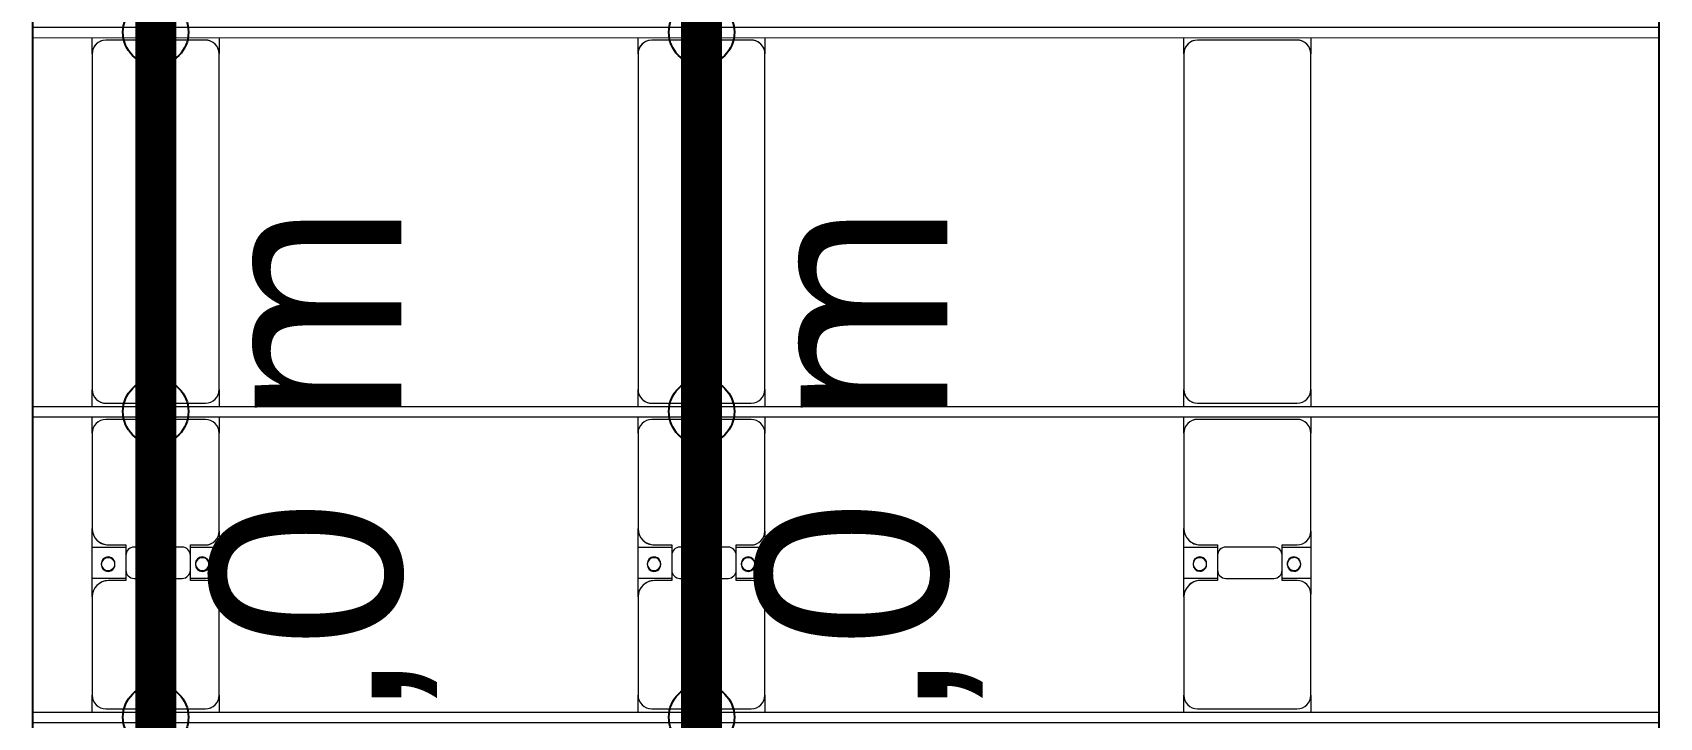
# Model space of a CAD drawing. Header units: millimetres. Extents: x -496478 to -186190, y -204059 to -87354.
# Drawn here: x -439193 to -433232, y -100934 to -98424 of the extents above; entities that cross this region are included whole.
import ezdxf

# ---------------------------------------------------------------- set-up
doc = ezdxf.new("R2010")
doc.units = ezdxf.units.MM
for name, color, linetype, lineweight in [('A-DETL-MBND', 5, 'Continuous', 9), ('A-GENM', 13, 'Continuous', 9), ('S-BEAM', 12, 'Continuous', 9)]:
    doc.layers.add(name, color=color, linetype=linetype, lineweight=lineweight)
doc.layers.add('GC-GHI CHU', color=2, linetype='Continuous')
doc.layers.add('GC-HOP 40x60 GIA CUONG', color=1, linetype='Continuous')
doc.styles.add('GC_VN', font='arial.ttf')

# ---------------------------------------------------------------- blocks, each defined once
blk = doc.blocks.new('Dai phao do pin - DẢI PHAO ĐỠ PIN-23841-BỐ TRÍ KHUNG KẾT CẤU BÈ PIN 01')
at = {"layer": 'A-DETL-MBND', "color": 8}
for p, q in [((65968, 241.6), (66029.7, 241.6)), ((66389.7, 241.6), (66029.7, 241.6)), ((66389.7, 241.6), (66572.2, 241.6)), ((66457.8, 241.6), (66640.3, 241.6)), ((66457.8, 118.2), (66457.8, 241.6)), ((66572.2, 241.6), (66572.2, 118.2)), ((66990.3, 241.6), (66640.3, 241.6)), ((66990.3, 241.6), (67048, 241.6)), ((67088, 241.6), (67149.7, 241.6)), ((68380.3, 241.6), (67149.7, 241.6)), ((68380.3, 241.6), (68438, 241.6)), ((65979.7, 191.6), (65979.7, -173.4)), ((66449.7, 118.2), (66449.7, 181.6)), ((66580.3, 181.6), (66580.3, 118.2)), ((67040.3, -173.4), (67040.3, 191.6)), ((67099.7, 191.6), (67099.7, -173.4)), ((68430.3, -173.4), (68430.3, 191.6)), ((66542.2, 118.2), (66449.7, 118.2)), ((66457.8, 88.2), (66457.8, -88.2)), ((66580.3, 118.2), (66487.8, 118.2)), ((66572.2, -88.2), (66572.2, 88.2)), ((66449.7, -173.4), (66449.7, -118.2)), ((66449.7, -118.2), (66542.2, -118.2)), ((66457.8, -223.4), (66457.8, -118.2)), ((66487.8, -118.2), (66580.3, -118.2)), ((66572.2, -118.2), (66572.2, -223.4)), ((66580.3, -118.2), (66580.3, -173.4)), ((66029.7, -223.4), (65968, -223.4)), ((66029.7, -223.4), (66399.7, -223.4)), ((66572.2, -223.4), (66399.7, -223.4)), ((66630.3, -223.4), (66457.8, -223.4)), ((66630.3, -223.4), (66990.3, -223.4)), ((67048, -223.4), (66990.3, -223.4)), ((67149.7, -223.4), (67088, -223.4)), ((67149.7, -223.4), (68380.3, -223.4)), ((68438, -223.4), (68380.3, -223.4))]:
    blk.add_line(p, q, dxfattribs=at)
for centre, radius, start, end in [((66029.7, 191.6), 50, 90, 180), ((66389.7, 181.6), 60, 0, 90), ((66640.3, 181.6), 60, 90, 180), ((66990.3, 191.6), 50, 0, 90), ((67149.7, 191.6), 50, 90, 180), ((67149.7, 191.6), 50, 105, 180), ((68380.3, 191.6), 50, 0, 90), ((68380.3, 191.6), 50, 15, 90), ((66029.7, 191.6), 50, 135, 180), ((66389.7, 181.6), 60, 0, 45), ((66508.6, 183.2), 25, 0, 180), ((66508.6, 183.2), 25, 180, 0), ((66511.4, 183.2), 25, 0, 180), ((66511.4, 183.2), 25, 180, 0), ((66511.4, 183.2), 25, 180, 195), ((66640.3, 181.6), 60, 135, 180), ((66990.3, 191.6), 50, 0, 45), ((66487.8, 88.2), 30, 90, 180), ((66542.2, 88.2), 30, 360, 90), ((66487.8, -88.2), 30, 180, 270), ((66542.2, -88.2), 30, 270, 360), ((66029.7, -173.4), 50, 180, 270), ((66029.7, -173.4), 50, 180, 225), ((66399.7, -173.4), 50, 270, 0), ((66399.7, -173.4), 50, 315, 0), ((66508.6, -161.8), 25, 0, 180), ((66508.6, -161.8), 25, 180, 0), ((66511.4, -161.8), 25, 0, 180), ((66511.4, -161.8), 25, 120, 180), ((66511.4, -161.8), 25, 180, 360), ((66511.4, -161.8), 25, 75, 105), ((66508.6, -161.8), 25, 75, 90), ((66508.6, -161.8), 25, 30, 45), ((66508.6, -161.8), 25, 0, 15), ((66630.3, -173.4), 50, 180, 270), ((66630.3, -173.4), 50, 180, 225), ((66990.3, -173.4), 50, 270, 0), ((66990.3, -173.4), 50, 315, 360), ((67149.7, -173.4), 50, 180, 270), ((67149.7, -173.4), 50, 180, 270), ((68380.3, -173.4), 50, 270, 0), ((68380.3, -173.4), 50, 285, 0)]:
    blk.add_arc(centre, radius, start, end, dxfattribs=at)
blk = doc.blocks.new('Dai phao do pin - DẢI PHAO ĐỠ PIN-V2-BỐ TRÍ KHUNG KẾT CẤU BÈ PIN 01')
at = {"layer": 'A-DETL-MBND', "color": 8}
for p, q in [((65968, 241.6), (66029.7, 241.6)), ((66389.7, 241.6), (66029.7, 241.6)), ((66389.7, 241.6), (66572.2, 241.6)), ((66457.8, 241.6), (66640.3, 241.6)), ((66457.8, 118.2), (66457.8, 241.6)), ((66572.2, 241.6), (66572.2, 118.2)), ((66990.3, 241.6), (66640.3, 241.6)), ((66990.3, 241.6), (67048, 241.6)), ((67088, 241.6), (67149.7, 241.6)), ((68380.3, 241.6), (67149.7, 241.6)), ((68380.3, 241.6), (68438, 241.6)), ((65979.7, 191.6), (65979.7, -173.4)), ((66449.7, 118.2), (66449.7, 181.6)), ((66580.3, 181.6), (66580.3, 118.2)), ((67040.3, -173.4), (67040.3, 191.6)), ((67099.7, 191.6), (67099.7, -173.4)), ((68430.3, -173.4), (68430.3, 191.6)), ((66542.2, 118.2), (66449.7, 118.2)), ((66457.8, 88.2), (66457.8, -88.2)), ((66580.3, 118.2), (66487.8, 118.2)), ((66572.2, -88.2), (66572.2, 88.2)), ((66449.7, -173.4), (66449.7, -118.2)), ((66449.7, -118.2), (66542.2, -118.2)), ((66457.8, -223.4), (66457.8, -118.2)), ((66487.8, -118.2), (66580.3, -118.2)), ((66572.2, -118.2), (66572.2, -223.4)), ((66580.3, -118.2), (66580.3, -173.4)), ((66029.7, -223.4), (65968, -223.4)), ((66029.7, -223.4), (66399.7, -223.4)), ((66572.2, -223.4), (66399.7, -223.4)), ((66630.3, -223.4), (66457.8, -223.4)), ((66630.3, -223.4), (66990.3, -223.4)), ((67048, -223.4), (66990.3, -223.4)), ((67149.7, -223.4), (67088, -223.4)), ((67149.7, -223.4), (68380.3, -223.4)), ((68438, -223.4), (68380.3, -223.4))]:
    blk.add_line(p, q, dxfattribs=at)
for centre, radius, start, end in [((66029.7, 191.6), 50, 90, 180), ((66389.7, 181.6), 60, 0, 90), ((66640.3, 181.6), 60, 90, 180), ((66990.3, 191.6), 50, 0, 90), ((67149.7, 191.6), 50, 90, 180), ((67149.7, 191.6), 50, 105, 180), ((68380.3, 191.6), 50, 0, 90), ((68380.3, 191.6), 50, 15, 90), ((66029.7, 191.6), 50, 135, 180), ((66389.7, 181.6), 60, 0, 45), ((66508.6, 183.2), 25, 0, 180), ((66508.6, 183.2), 25, 180, 0), ((66511.4, 183.2), 25, 0, 180), ((66511.4, 183.2), 25, 180, 0), ((66511.4, 183.2), 25, 180, 195), ((66640.3, 181.6), 60, 135, 180), ((66990.3, 191.6), 50, 0, 45), ((66487.8, 88.2), 30, 90, 180), ((66542.2, 88.2), 30, 360, 90), ((66487.8, -88.2), 30, 180, 270), ((66542.2, -88.2), 30, 270, 360), ((66029.7, -173.4), 50, 180, 270), ((66029.7, -173.4), 50, 180, 225), ((66399.7, -173.4), 50, 270, 0), ((66399.7, -173.4), 50, 315, 0), ((66508.6, -161.8), 25, 0, 180), ((66508.6, -161.8), 25, 180, 0), ((66511.4, -161.8), 25, 0, 180), ((66511.4, -161.8), 25, 120, 180), ((66511.4, -161.8), 25, 180, 360), ((66511.4, -161.8), 25, 75, 105), ((66508.6, -161.8), 25, 75, 90), ((66508.6, -161.8), 25, 30, 45), ((66508.6, -161.8), 25, 0, 15), ((66630.3, -173.4), 50, 180, 270), ((66630.3, -173.4), 50, 180, 225), ((66990.3, -173.4), 50, 270, 0), ((66990.3, -173.4), 50, 315, 360), ((67149.7, -173.4), 50, 180, 270), ((67149.7, -173.4), 50, 180, 270), ((68380.3, -173.4), 50, 270, 0), ((68380.3, -173.4), 50, 285, 0)]:
    blk.add_arc(centre, radius, start, end, dxfattribs=at)
blk = doc.blocks.new('Dai phao do pin - DẢI PHAO ĐỠ PIN-V3-BỐ TRÍ KHUNG KẾT CẤU BÈ PIN 01')
at = {"layer": 'A-DETL-MBND', "color": 8}
for p, q in [((65968, 241.6), (66029.7, 241.6)), ((66389.7, 241.6), (66029.7, 241.6)), ((66389.7, 241.6), (66572.2, 241.6)), ((66457.8, 241.6), (66640.3, 241.6)), ((66457.8, 118.2), (66457.8, 241.6)), ((66572.2, 241.6), (66572.2, 118.2)), ((66990.3, 241.6), (66640.3, 241.6)), ((66990.3, 241.6), (67048, 241.6)), ((67088, 241.6), (67149.7, 241.6)), ((68380.3, 241.6), (67149.7, 241.6)), ((68380.3, 241.6), (68438, 241.6)), ((65979.7, 191.6), (65979.7, -173.4)), ((66449.7, 118.2), (66449.7, 181.6)), ((66580.3, 181.6), (66580.3, 118.2)), ((67040.3, -173.4), (67040.3, 191.6)), ((67099.7, 191.6), (67099.7, -173.4)), ((68430.3, -173.4), (68430.3, 191.6)), ((66542.2, 118.2), (66449.7, 118.2)), ((66457.8, 88.2), (66457.8, -88.2)), ((66580.3, 118.2), (66487.8, 118.2)), ((66572.2, -88.2), (66572.2, 88.2)), ((66449.7, -173.4), (66449.7, -118.2)), ((66449.7, -118.2), (66542.2, -118.2)), ((66457.8, -223.4), (66457.8, -118.2)), ((66487.8, -118.2), (66580.3, -118.2)), ((66572.2, -118.2), (66572.2, -223.4)), ((66580.3, -118.2), (66580.3, -173.4)), ((66029.7, -223.4), (65968, -223.4)), ((66029.7, -223.4), (66399.7, -223.4)), ((66572.2, -223.4), (66399.7, -223.4)), ((66630.3, -223.4), (66457.8, -223.4)), ((66630.3, -223.4), (66990.3, -223.4)), ((67048, -223.4), (66990.3, -223.4)), ((67149.7, -223.4), (67088, -223.4)), ((67149.7, -223.4), (68380.3, -223.4)), ((68438, -223.4), (68380.3, -223.4))]:
    blk.add_line(p, q, dxfattribs=at)
for centre, radius, start, end in [((66029.7, 191.6), 50, 90, 180), ((66389.7, 181.6), 60, 0, 90), ((66640.3, 181.6), 60, 90, 180), ((66990.3, 191.6), 50, 0, 90), ((67149.7, 191.6), 50, 90, 180), ((67149.7, 191.6), 50, 105, 180), ((68380.3, 191.6), 50, 0, 90), ((68380.3, 191.6), 50, 15, 90), ((66029.7, 191.6), 50, 135, 180), ((66389.7, 181.6), 60, 0, 45), ((66508.6, 183.2), 25, 0, 180), ((66508.6, 183.2), 25, 180, 0), ((66511.4, 183.2), 25, 0, 180), ((66511.4, 183.2), 25, 180, 0), ((66511.4, 183.2), 25, 180, 195), ((66640.3, 181.6), 60, 135, 180), ((66990.3, 191.6), 50, 0, 45), ((66487.8, 88.2), 30, 90, 180), ((66542.2, 88.2), 30, 360, 90), ((66487.8, -88.2), 30, 180, 270), ((66542.2, -88.2), 30, 270, 360), ((66029.7, -173.4), 50, 180, 270), ((66029.7, -173.4), 50, 180, 225), ((66399.7, -173.4), 50, 270, 0), ((66399.7, -173.4), 50, 315, 0), ((66508.6, -161.8), 25, 0, 180), ((66508.6, -161.8), 25, 180, 0), ((66511.4, -161.8), 25, 0, 180), ((66511.4, -161.8), 25, 120, 180), ((66511.4, -161.8), 25, 180, 360), ((66511.4, -161.8), 25, 75, 105), ((66508.6, -161.8), 25, 75, 90), ((66508.6, -161.8), 25, 30, 45), ((66508.6, -161.8), 25, 0, 15), ((66630.3, -173.4), 50, 180, 270), ((66630.3, -173.4), 50, 180, 225), ((66990.3, -173.4), 50, 270, 0), ((66990.3, -173.4), 50, 315, 360), ((67149.7, -173.4), 50, 180, 270), ((67149.7, -173.4), 50, 180, 270), ((68380.3, -173.4), 50, 270, 0), ((68380.3, -173.4), 50, 285, 0)]:
    blk.add_arc(centre, radius, start, end, dxfattribs=at)
blk = doc.blocks.new('Dầm C52 - Dầm C52-19519-BỐ TRÍ KHUNG KẾT CẤU BÈ PIN 01')
at = {"layer": 'S-BEAM', "color": 1}
for p, q in [((68500, 20), (74460, 20)), ((74460, -20), (68500, -20))]:
    blk.add_line(p, q, dxfattribs=at)
blk = doc.blocks.new('Dầm C52 - Hộp 40x60-25667-BỐ TRÍ KHUNG KẾT CẤU BÈ PIN 01')
at = {"layer": 'S-BEAM', "color": 3, "lineweight": 25}
blk.add_line((45235.9, -20), (-45235.9, -20), dxfattribs=at)
blk = doc.blocks.new('Dầm C52 - Hộp 40x60-24147-BỐ TRÍ KHUNG KẾT CẤU BÈ PIN 01')
at = {"layer": 'S-BEAM', "color": 3, "lineweight": 25}
blk.add_line((-37857.1, 20), (37857.1, 20), dxfattribs=at)
blk = doc.blocks.new('HOBANMONG_BEPIN 1_rvt-1-BỐ TRÍ KHUNG KẾT CẤU BÈ PIN 01')
at = {"layer": 'A-GENM', "lineweight": 9, "rotation": 90.00075860989342}
for name, p in [('Dai phao do pin - DẢI PHAO ĐỠ PIN-23841-BỐ TRÍ KHUNG KẾT CẤU BÈ PIN 01', (-438731.7, -166881.7)), ('Dai phao do pin - DẢI PHAO ĐỠ PIN-V2-BỐ TRÍ KHUNG KẾT CẤU BÈ PIN 01', (-436731.7, -166881.7)), ('Dai phao do pin - DẢI PHAO ĐỠ PIN-V3-BỐ TRÍ KHUNG KẾT CẤU BÈ PIN 01', (-434731.7, -166881.6))]:
    blk.add_blockref(name, p, dxfattribs=at)
at = {"layer": 'S-BEAM', "lineweight": 9}
for name, p, rotation in [('Dầm C52 - Hộp 40x60-25667-BỐ TRÍ KHUNG KẾT CẤU BÈ PIN 01', (-439212.1, -140519.8), 90.00075860989166), ('Dầm C52 - Hộp 40x60-24147-BỐ TRÍ KHUNG KẾT CẤU BÈ PIN 01', (-433212.2, -133140.9), 90.00075860989166), ('Dầm C52 - Dầm C52-19519-BỐ TRÍ KHUNG KẾT CẤU BÈ PIN 01', (-364732.6, -98422.7), 180.0007586094741), ('Dầm C52 - Dầm C52-19519-BỐ TRÍ KHUNG KẾT CẤU BÈ PIN 01', (-364732.6, -99812.7), 180.0007586094741), ('Dầm C52 - Dầm C52-19519-BỐ TRÍ KHUNG KẾT CẤU BÈ PIN 01', (-364732.6, -100932.7), 180.0007586094741)]:
    blk.add_blockref(name, p, dxfattribs=dict(at, rotation=rotation))

msp = doc.modelspace()

# ---------------------------------------------------------------- linework, layer by layer
at = {"layer": 'GC-HOP 40x60 GIA CUONG', "const_width": 150}
for points in [[(-438741.3, -110805.4), (-438741.3, -95805.4)], [(-436741.3, -110805.4), (-436741.3, -95805.4)]]:
    msp.add_lwpolyline(points, dxfattribs=at)
at = {"layer": 'GC-HOP 40x60 GIA CUONG'}
for centre in [(-438741.3, -98422.7), (-436741.3, -98422.7), (-438741.3, -99812.7), (-436741.3, -99812.7), (-438741.3, -100932.7), (-436741.3, -100932.7)]:
    msp.add_circle(centre, 120, dxfattribs=at)

# ---------------------------------------------------------------- block references
at = {"lineweight": 5}
msp.add_blockref('HOBANMONG_BEPIN 1_rvt-1-BỐ TRÍ KHUNG KẾT CẤU BÈ PIN 01', (0, 0), dxfattribs=at)

# ---------------------------------------------------------------- texts
at = {"layer": 'GC-GHI CHU', "style": 'GC_VN'}
for s, p in [('B1-16: 1×15,0 m', (-437841.3, -106305.4)), ('B1-17: 1×15,0 m', (-435841.3, -106305.4))]:
    msp.add_text(s, height=700, rotation=90, dxfattribs=at).set_placement(p)

doc.saveas('drawing.dxf')
